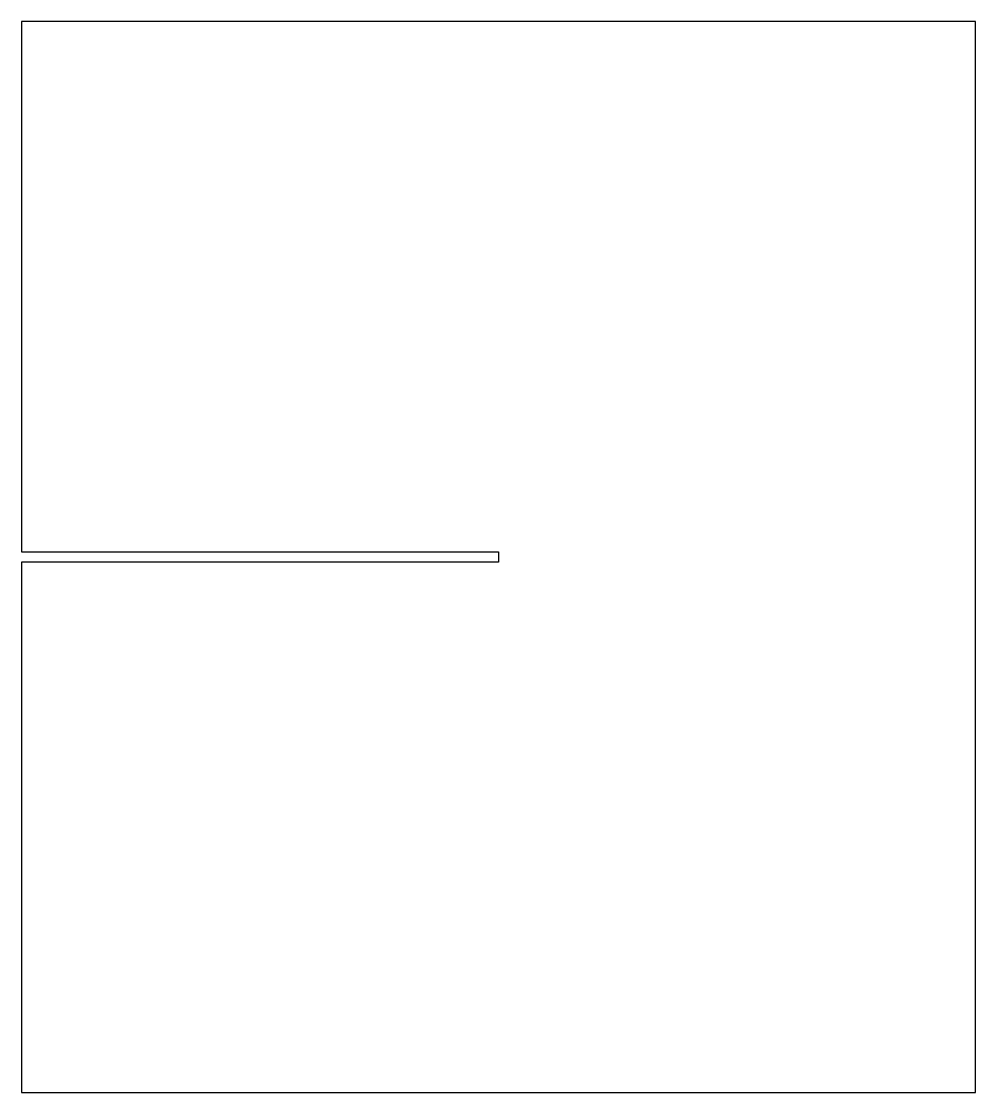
# Model space of a CAD drawing. Header units: millimetres. Extents: x 0 to 507, y 0 to 569.
import ezdxf

# ---------------------------------------------------------------- set-up
doc = ezdxf.new("R2010")
doc.units = ezdxf.units.MM

msp = doc.modelspace()

# ---------------------------------------------------------------- linework, layer by layer
for p, q in [((507, 569), (0, 569)), ((0, 569), (0, 287.2)), ((507, 0), (507, 569)), ((0, 287.2), (253.5, 287.2)), ((253.5, 287.2), (253.5, 281.8)), ((253.5, 281.8), (0, 281.8)), ((0, 281.8), (0, 0)), ((0, 0), (507, 0))]:
    msp.add_line(p, q)

doc.saveas('drawing.dxf')
